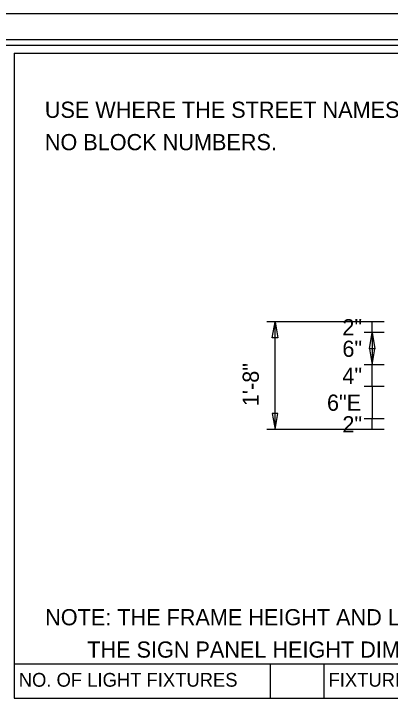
# Model space of a CAD drawing. Extents: x 764 to 1076, y -284 to -242.
# Drawn here: x 1022.79 to 1028.61, y -252.38 to -241.8 of the extents above; entities that cross this region are included whole.
import ezdxf

# ---------------------------------------------------------------- set-up
doc = ezdxf.new("R2010")
doc.units = 0
for name, color, linetype in [('GSDims', 7, 'Continuous'), ('PlotBorder_dp', 7, 'Continuous'), ('SheetBorder_dp', 7, 'Continuous'), ('SheetLinesMisc2_dp', 7, 'Continuous'), ('TextLabel', 7, 'Continuous'), ('TextMinor', 7, 'Continuous')]:
    doc.layers.add(name, color=color, linetype=linetype)

msp = doc.modelspace()

# ---------------------------------------------------------------- linework, layer by layer
at = {"layer": 'GSDims'}
for p, q in [((1027.011, -246.565), (1026.699, -246.565)), ((1026.824, -248.232), (1026.824, -246.565)), ((1028.511, -246.565), (1027.011, -246.565)), ((1028.511, -246.565), (1028.199, -246.565)), ((1028.324, -246.732), (1028.324, -246.565)), ((1028.511, -246.732), (1028.199, -246.732)), ((1028.511, -246.732), (1028.199, -246.732)), ((1028.324, -246.732), (1028.324, -247.232)), ((1028.511, -247.232), (1028.199, -247.232)), ((1028.511, -247.232), (1028.199, -247.232)), ((1028.324, -247.565), (1028.324, -247.232)), ((1028.511, -247.565), (1028.199, -247.565)), ((1028.511, -247.565), (1028.199, -247.565)), ((1028.324, -247.565), (1028.324, -248.065)), ((1028.511, -248.065), (1028.199, -248.065)), ((1028.511, -248.065), (1028.199, -248.065)), ((1028.324, -248.232), (1028.324, -248.065)), ((1027.011, -248.232), (1026.699, -248.232)), ((1028.511, -248.232), (1027.011, -248.232)), ((1028.511, -248.232), (1028.199, -248.232))]:
    msp.add_line(p, q, dxfattribs=at)
for points in [[(1026.824, -246.565), (1026.865, -246.815), (1026.782, -246.815)], [(1028.324, -246.732), (1028.365, -246.982), (1028.282, -246.982)], [(1028.324, -247.232), (1028.365, -246.982), (1028.282, -246.982)], [(1026.824, -248.232), (1026.865, -247.982), (1026.782, -247.982)]]:
    msp.add_lwpolyline(points, close=True, dxfattribs=at)
at = {"layer": 'PlotBorder_dp'}
msp.add_line((1076.014, -241.805), (1010.014, -241.805), dxfattribs=at)
at = {"layer": 'SheetBorder_dp'}
msp.add_line((1012.214, -242.205), (1073.814, -242.205), dxfattribs=at)
at = {"layer": 'SheetLinesMisc2_dp'}
for p, q in [((1013.379, -242.289), (1073.554, -242.289)), ((1022.796, -242.414), (1043.262, -242.414)), ((1022.796, -242.414), (1022.796, -252.383)), ((1022.796, -251.849), (1043.262, -251.849)), ((1026.749, -251.849), (1026.749, -252.383)), ((1027.577, -251.849), (1027.577, -252.383)), ((1022.796, -252.383), (1043.262, -252.383))]:
    msp.add_line(p, q, dxfattribs=at)

# ---------------------------------------------------------------- texts
at = {"layer": 'GSDims'}
for s, p in [('2"', (1027.865, -246.774)), ('6"', (1027.865, -247.107)), ('4"', (1027.865, -247.524)), ('6"E', (1027.627, -247.94)), ('2"', (1027.865, -248.274))]:
    msp.add_text(s, height=0.25, dxfattribs=at).set_placement(p)
msp.add_text('1\'-8"', height=0.25, rotation=90, dxfattribs=at).set_placement((1026.574, -247.869))
at = {"layer": 'TextLabel'}
for s, p in [('USE WHERE THE STREET NAMES CHANGE ON EITHER SIDE OF THE INTERSECTION. ', (1023.268, -243.414)), ('NO BLOCK NUMBERS.', (1023.268, -243.914)), ('NOTE: THE FRAME HEIGHT AND LENGTH DIMENSIONS MUST BE VERIFIED.', (1023.273, -251.255)), ('       THE SIGN PANEL HEIGHT DIMENSION IS FOR A FRAME MEASURING 20 INCHES IN HEIGHT.', (1023.273, -251.755))]:
    msp.add_text(s, height=0.25, dxfattribs=at).set_placement(p)
at = {"layer": 'TextMinor'}
for s, p in [('NO. OF LIGHT FIXTURES', (1022.865, -252.204)), ('FIXTURE SPACING', (1027.651, -252.204))]:
    msp.add_text(s, height=0.21258, dxfattribs=at).set_placement(p)

doc.saveas('drawing.dxf')
